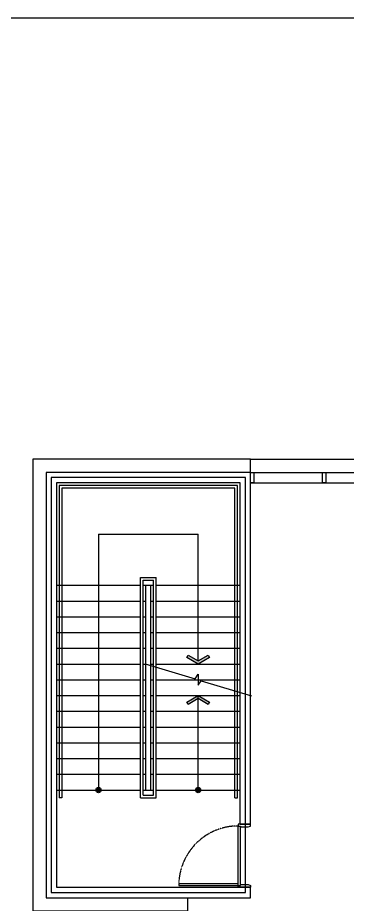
# Model space of a CAD drawing. Header units: millimetres. Extents: x 50157 to 283139, y 29188 to 187058.
# Drawn here: x 89154 to 95434, y 137263 to 154147 of the extents above; entities that cross this region are included whole.
import ezdxf

# ---------------------------------------------------------------- set-up
doc = ezdxf.new("R2010")
doc.units = ezdxf.units.MM
doc.linetypes.add('D_HIDDEN', pattern=[0.35, 0.2, -0.15])
doc.linetypes.add('PLAN_2F$0$DOT', pattern=[6.35, 0, -6.35])
doc.layers.get('Defpoints').update_dxf_attribs({"color": 163})
for name, color, linetype in [('A-FIN', 6, 'Continuous'), ('A-FIN-GL', 5, 'Continuous'), ('A-FIN-ST', 4, 'Continuous'), ('A-HR', 6, 'Continuous'), ('A-LEAD', 7, 'Continuous'), ('A-PARK', 253, 'Continuous'), ('A-RC', 2, 'Continuous'), ('A-STAIR', 4, 'Continuous'), ('A-WND1', 5, 'Continuous'), ('A-WND2', 253, 'Continuous'), ('AA-XXXX-MARK', 7, 'Continuous'), ('H-PAT 8', 8, 'Continuous')]:
    doc.layers.add(name, color=color, linetype=linetype)

# ---------------------------------------------------------------- blocks, each defined once
blk = doc.blocks.new('A$Cd8b1d8e2')
at = {"layer": 'AA-XXXX-MARK'}
h = blk.add_hatch(color=256, dxfattribs=at)
h.dxf.hatch_style = 1
edge = h.paths.add_edge_path()
edge.add_arc((0, 0), 0.5, 0, 360)
blk.add_circle((0, 0), 0.5, dxfattribs=at)
blk = doc.blocks.new('STD-스틸싱글도어1')
at = {"color": 8}
for p, q in [((35, 0), (1165, 0)), ((35, -45), (1165, -45))]:
    blk.add_line(p, q, dxfattribs=at)
at = {"color": 0, "linetype": 'ByBlock', "lineweight": -2}
blk.add_lwpolyline([(65, 0), (65, 1130), (35, 1130), (35, 0)], close=True, dxfattribs=at)
for points in [[(0, -240), (0, 0), (35, 0), (35, -45), (50, -45), (50, -195), (35, -240), (35, -240)], [(1200, -240), (1200, 0), (1165, 0), (1165, -45), (1150, -45), (1150, -195), (1165, -240), (1165, -240)]]:
    blk.add_lwpolyline(points, close=True)
at = {"layer": 'Defpoints', "linetype": 'PLAN_2F$0$DOT', "ltscale": 100}
blk.add_line((0, 0), (1200, 0), dxfattribs=at)
at = {"layer": 'H-PAT 8', "linetype": 'D_HIDDEN'}
blk.add_arc((35, 0), 1130, 0, 90, dxfattribs=at)
blk = doc.blocks.new('ST-00')
at = {"layer": 'A-LEAD'}
for points in [[(-2662303, 786240), (-2662278, 786283), (-2662087, 786173), (-2661895, 786283), (-2661870, 786240), (-2662087, 786115)], [(-2661870, 785390), (-2661895, 785347), (-2662087, 785457), (-2662278, 785347), (-2662303, 785390), (-2662087, 785515)]]:
    blk.add_hatch(color=256, dxfattribs=at).paths.add_polyline_path(points)
at = {"layer": 'A-HR'}
for p, q in [((-2664737, 789515), (-2664737, 783565)), ((-2661337, 789515), (-2664737, 789515)), ((-2661337, 783565), (-2661337, 789515)), ((-2664687, 789465), (-2664687, 783565)), ((-2661387, 789465), (-2664687, 789465)), ((-2661387, 783565), (-2661387, 789465)), ((-2663187, 783565), (-2663187, 787765)), ((-2663187, 787765), (-2662887, 787765)), ((-2663137, 783615), (-2663137, 787715)), ((-2663137, 787715), (-2662937, 787715)), ((-2662937, 783615), (-2662937, 787715)), ((-2662887, 783565), (-2662887, 787765)), ((-2663137, 783615), (-2662937, 783615)), ((-2664687, 783565), (-2664737, 783565)), ((-2663187, 783565), (-2662887, 783565)), ((-2661387, 783565), (-2661337, 783565))]:
    blk.add_line(p, q, dxfattribs=at)
at = {"layer": 'A-LEAD'}
for p, q in [((-2663987, 788590), (-2663987, 783715)), ((-2663987, 788590), (-2662087, 788590)), ((-2662087, 786173), (-2662087, 788590)), ((-2662087, 783715), (-2662087, 785515))]:
    blk.add_line(p, q, dxfattribs=at)
for points in [[(-2662303, 786240), (-2662278, 786283), (-2662087, 786173), (-2661895, 786283), (-2661870, 786240), (-2662087, 786115)], [(-2661870, 785390), (-2661895, 785347), (-2662087, 785457), (-2662278, 785347), (-2662303, 785390), (-2662087, 785515)]]:
    blk.add_lwpolyline(points, close=True, dxfattribs=at)
blk.add_lwpolyline([(-2663099, 786119), (-2662144, 785832), (-2662087, 785920), (-2662087, 785711), (-2662029, 785798), (-2661074, 785511)], dxfattribs=at)
at = {"layer": 'A-RC'}
for p, q in [((-2661087, 789765), (-2664987, 789765)), ((-2664987, 789765), (-2664987, 781665)), ((-2661087, 783065), (-2661087, 789765)), ((-2661287, 789565), (-2664787, 789565)), ((-2664787, 789565), (-2664787, 781865)), ((-2661287, 783065), (-2661287, 789565)), ((-2661287, 783065), (-2661087, 783065)), ((-2664787, 781865), (-2661087, 781865)), ((-2661087, 781665), (-2661087, 781865)), ((-2664987, 781665), (-2664787, 781665)), ((-2664787, 781665), (-2661087, 781665))]:
    blk.add_line(p, q, dxfattribs=at)
at = {"layer": 'A-STAIR'}
for p, q in [((-2664787, 787615), (-2663187, 787615)), ((-2663137, 787615), (-2663087, 787615)), ((-2663087, 783715), (-2663087, 787615)), ((-2663087, 787615), (-2662937, 787615)), ((-2662987, 783715), (-2662987, 787615)), ((-2662887, 787615), (-2661287, 787615)), ((-2664787, 787315), (-2663187, 787315)), ((-2663137, 787315), (-2663087, 787315)), ((-2662987, 787315), (-2662937, 787315)), ((-2662887, 787315), (-2661287, 787315)), ((-2664787, 787015), (-2663187, 787015)), ((-2663137, 787015), (-2663087, 787015)), ((-2662987, 787015), (-2662937, 787015)), ((-2662887, 787015), (-2661287, 787015)), ((-2664787, 786715), (-2663187, 786715)), ((-2663137, 786715), (-2663087, 786715)), ((-2662987, 786715), (-2662937, 786715)), ((-2662887, 786715), (-2661287, 786715)), ((-2664787, 786415), (-2663187, 786415)), ((-2663137, 786415), (-2663087, 786415)), ((-2662987, 786415), (-2662937, 786415)), ((-2662887, 786415), (-2661287, 786415)), ((-2664787, 786115), (-2663187, 786115)), ((-2663137, 786115), (-2663087, 786115)), ((-2662987, 786115), (-2662937, 786115)), ((-2662887, 786115), (-2661287, 786115)), ((-2664787, 785815), (-2663187, 785815)), ((-2663137, 785815), (-2663087, 785815)), ((-2662987, 785815), (-2662937, 785815)), ((-2662887, 785815), (-2661287, 785815)), ((-2664787, 785515), (-2663187, 785515)), ((-2663137, 785515), (-2663087, 785515)), ((-2662987, 785515), (-2662937, 785515)), ((-2662887, 785515), (-2661287, 785515)), ((-2664787, 785215), (-2663187, 785215)), ((-2663137, 785215), (-2663087, 785215)), ((-2662987, 785215), (-2662937, 785215)), ((-2662887, 785215), (-2661287, 785215)), ((-2664787, 784915), (-2663187, 784915)), ((-2663137, 784915), (-2663087, 784915)), ((-2662987, 784915), (-2662937, 784915)), ((-2662887, 784915), (-2661287, 784915)), ((-2664787, 784615), (-2663187, 784615)), ((-2663137, 784615), (-2663087, 784615)), ((-2662987, 784615), (-2662937, 784615)), ((-2662887, 784615), (-2661287, 784615)), ((-2664787, 784315), (-2663187, 784315)), ((-2663137, 784315), (-2663087, 784315)), ((-2662987, 784315), (-2662937, 784315)), ((-2662887, 784315), (-2661287, 784315)), ((-2664787, 784015), (-2663187, 784015)), ((-2663137, 784015), (-2663087, 784015)), ((-2662987, 784015), (-2662937, 784015)), ((-2662887, 784015), (-2661287, 784015)), ((-2664787, 783715), (-2663187, 783715)), ((-2663137, 783715), (-2662937, 783715)), ((-2662887, 783715), (-2661287, 783715))]:
    blk.add_line(p, q, dxfattribs=at)
at = {"layer": 'Defpoints'}
blk.add_lwpolyline([(-2661187, 789665), (-2664887, 789665), (-2664887, 781765), (-2661187, 781765)], close=True, dxfattribs=at)
at = {"layer": 'A-LEAD', "xscale": 100, "yscale": 100, "zscale": 100, "rotation": 270}
for p in [(-2663987, 783715), (-2662087, 783715)]:
    blk.add_blockref('A$Cd8b1d8e2', p, dxfattribs=at)
at = {"layer": 'A-WND1', "rotation": 90.00000000000001}
blk.add_blockref('STD-스틸싱글도어1', (-2661327, 781865), dxfattribs=at)
blk = doc.blocks.new('CORE-4')
blk.add_blockref('ST-00', (7110, 0))

msp = doc.modelspace()

# ---------------------------------------------------------------- linework, layer by layer
msp.add_lwpolyline([(77837, 154147), (213416, 154147), (213416, 29188), (77837, 29188)], close=True)
at = {"layer": 'A-FIN', "flags": 128}
for points in [[(93593, 145738), (89443, 145738), (89443, 137138), (92393, 137138), (92393, 137388)], [(93593, 145488), (93593, 145738)]]:
    msp.add_lwpolyline(points, dxfattribs=at)
at = {"layer": 'A-FIN-GL', "flags": 128}
for points in [[(93593, 145488), (96393, 145488)], [(93593, 145288), (96393, 145288)]]:
    msp.add_lwpolyline(points, dxfattribs=at)
at = {"layer": 'A-FIN-ST'}
for points in [[(93653, 145288), (93593, 145288), (93593, 145488), (93653, 145488)], [(95023, 145288), (94963, 145288), (94963, 145488), (95023, 145488)]]:
    msp.add_lwpolyline(points, close=True, dxfattribs=at)
at = {"layer": 'A-WND2', "flags": 128}
msp.add_lwpolyline([(93593, 145738), (96393, 145738)], dxfattribs=at)

# ---------------------------------------------------------------- block references
at = {"layer": 'A-PARK'}
msp.add_blockref('CORE-4', (2747570, -644277), dxfattribs=at)

doc.saveas('drawing.dxf')
